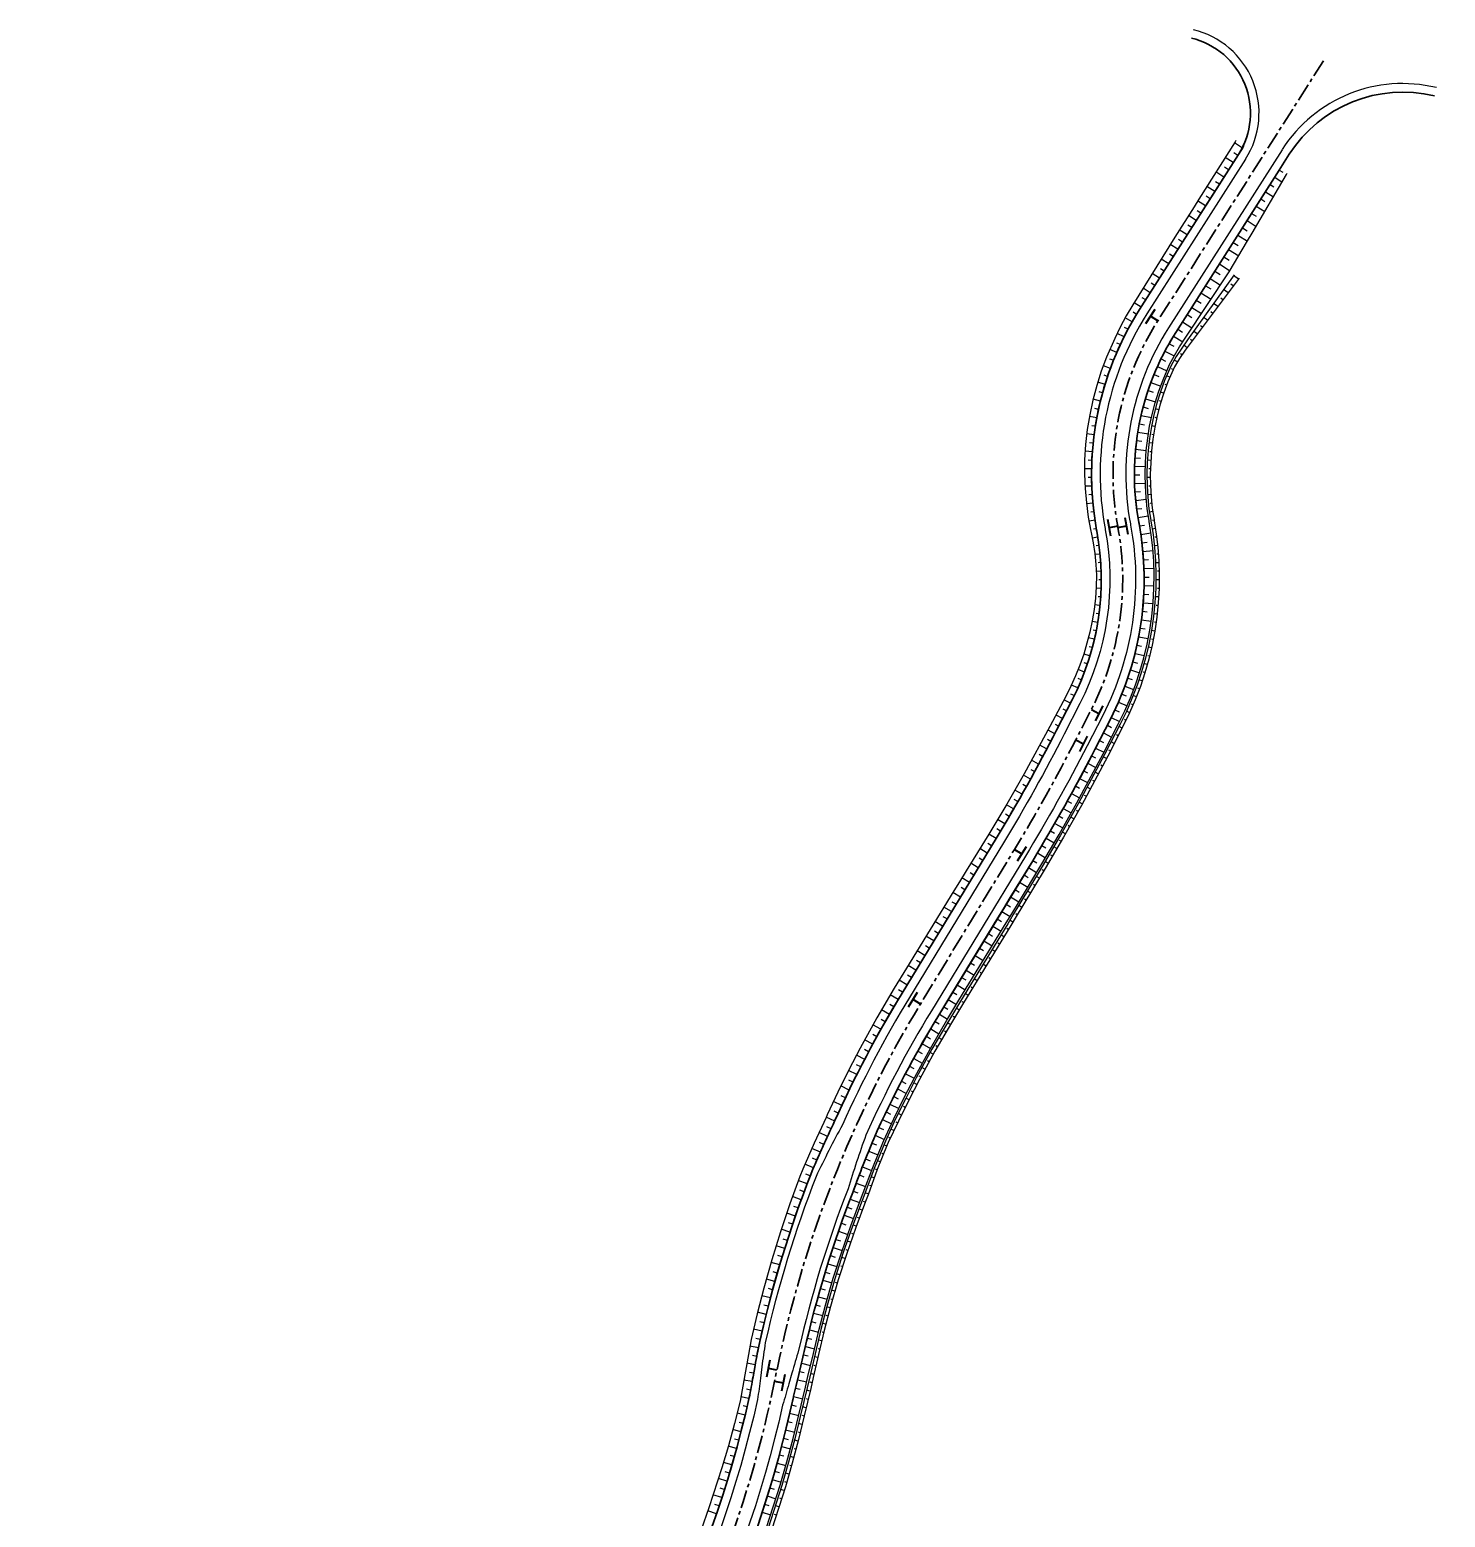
# Model space of a CAD drawing. Header units: metres. Extents: x 2302736 to 2305552, y 452304 to 453193.
# Drawn here: x 2305300.7 to 2305548.4, y 452933.1 to 453193.4 of the extents above; entities that cross this region are included whole.
import ezdxf

# ---------------------------------------------------------------- set-up
doc = ezdxf.new("R2010")
doc.units = ezdxf.units.M
doc.linetypes.add('CENTER', pattern=[2, 1.25, -0.25, 0.25, -0.25])
doc.layers.add('АД_серый', color=250, linetype='Continuous')
doc.layers.add('Ситуация.Проектные откосы', color=94, linetype='Continuous')
doc.layers.add('ГП_АД том 3.2.6', color=250, linetype='Continuous', lineweight=40)

# ---------------------------------------------------------------- blocks, each defined once
blk = doc.blocks.new('alignment_cc_sign')
at = {"color": 0, "linetype": 'ByBlock', "lineweight": -2}
for p, q in [((-1.5, 1.5), (1.5, 1.5)), ((0, 0), (0, 1.5))]:
    blk.add_line(p, q, dxfattribs=at)
blk = doc.blocks.new('SLOPEA$CDF7AD650')
at = {"layer": 'Ситуация.Проектные откосы', "color": 0}
for p, q in [((2305512.87, 453172.69, 152.86), (2305511.46, 453173.59, 152.86)), ((2305511.26, 453170.16, 152.86), (2305509.86, 453171.05, 152.86)), ((2305512.07, 453171.42, 152.86), (2305511.36, 453171.87, 152.86)), ((2305509.65, 453167.63, 152.86), (2305508.25, 453168.52, 152.86)), ((2305510.45, 453168.89, 152.86), (2305509.75, 453169.34, 152.86)), ((2305508.04, 453165.1, 152.86), (2305506.65, 453165.98, 152.86)), ((2305508.84, 453166.36, 152.86), (2305508.15, 453166.81, 152.86)), ((2305506.42, 453162.57, 152.86), (2305505.04, 453163.45, 152.86)), ((2305507.23, 453163.83, 152.86), (2305506.54, 453164.27, 152.86)), ((2305504.81, 453160.04, 152.86), (2305503.44, 453160.91, 152.86)), ((2305505.62, 453161.3, 152.86), (2305504.93, 453161.74, 152.86)), ((2305503.2, 453157.51, 152.86), (2305501.83, 453158.38, 152.86)), ((2305504.01, 453158.77, 152.86), (2305503.32, 453159.21, 152.86)), ((2305501.59, 453154.98, 152.86), (2305500.24, 453155.83, 152.86)), ((2305502.39, 453156.24, 152.86), (2305501.71, 453156.68, 152.86)), ((2305499.98, 453152.45, 152.86), (2305498.66, 453153.28, 152.86)), ((2305500.78, 453153.71, 152.86), (2305500.12, 453154.14, 152.86)), ((2305498.36, 453149.92, 152.86), (2305497.09, 453150.73, 152.86)), ((2305499.17, 453151.18, 152.86), (2305498.52, 453151.59, 152.86)), ((2305496.75, 453147.39, 152.86), (2305495.51, 453148.18, 152.86)), ((2305497.56, 453148.65, 152.86), (2305496.93, 453149.05, 152.86)), ((2305495.14, 453144.86, 152.86), (2305493.93, 453145.63, 152.86)), ((2305495.95, 453146.12, 152.86), (2305495.33, 453146.51, 152.86)), ((2305493.59, 453142.29, 152.86), (2305492.36, 453142.97, 152.86)), ((2305494.35, 453143.58, 152.86), (2305493.75, 453143.95, 152.86)), ((2305492.17, 453139.65, 152.86), (2305490.96, 453140.26, 152.86)), ((2305492.86, 453140.98, 152.86), (2305492.25, 453141.32, 152.86)), ((2305490.92, 453136.92, 152.86), (2305489.69, 453137.46, 152.86)), ((2305491.52, 453138.29, 152.86), (2305490.91, 453138.56, 152.86)), ((2305489.79, 453134.14, 152.86), (2305488.54, 453134.61, 152.86)), ((2305490.32, 453135.55, 152.86), (2305489.69, 453135.78, 152.86)), ((2305488.83, 453131.3, 152.86), (2305487.57, 453131.7, 152.86)), ((2305489.29, 453132.73, 152.86), (2305488.66, 453132.93, 152.86)), ((2305488.42, 453129.86, 152.86), (2305487.78, 453130.03, 152.86)), ((2305488.03, 453128.41, 152.86), (2305486.76, 453128.75, 152.86)), ((2305487.71, 453126.95, 152.86), (2305487.06, 453127.09, 152.86)), ((2305487.4, 453125.48, 152.86), (2305486.11, 453125.69, 152.86)), ((2305487.15, 453124, 152.86), (2305486.51, 453124.11, 152.86)), ((2305486.94, 453122.51, 152.86), (2305485.64, 453122.67, 152.86)), ((2305486.64, 453119.53, 152.86), (2305485.35, 453119.62, 152.86)), ((2305486.76, 453121.02, 152.86), (2305486.11, 453121.1, 152.86)), ((2305486.5, 453116.53, 152.86), (2305485.24, 453116.56, 152.86)), ((2305486.53, 453118.03, 152.86), (2305485.89, 453118.05, 152.86)), ((2305486.52, 453113.53, 152.86), (2305485.33, 453113.51, 152.86)), ((2305486.49, 453115.03, 152.86), (2305485.88, 453115.02, 152.86)), ((2305486.61, 453112.04, 152.86), (2305486.03, 453112, 152.86)), ((2305486.72, 453110.54, 152.86), (2305485.6, 453110.41, 152.86)), ((2305486.89, 453109.05, 152.86), (2305486.34, 453108.99, 152.86)), ((2305487.09, 453107.57, 152.86), (2305486.04, 453107.4, 152.86)), ((2305487.33, 453106.08, 152.86), (2305486.82, 453106, 152.86)), ((2305487.57, 453104.6, 152.86), (2305486.59, 453104.44, 152.86)), ((2305487.79, 453103.12, 152.86), (2305487.31, 453103.06, 152.86)), ((2305487.96, 453101.63, 152.86), (2305487.04, 453101.56, 152.86)), ((2305488.15, 453098.64, 152.86), (2305487.3, 453098.61, 152.86)), ((2305488.08, 453100.14, 152.86), (2305487.64, 453100.1, 152.86)), ((2305488.14, 453095.64, 152.86), (2305487.27, 453095.68, 152.86)), ((2305488.17, 453097.14, 152.86), (2305487.74, 453097.14, 152.86)), ((2305487.94, 453092.65, 152.86), (2305487, 453092.73, 152.86)), ((2305488.07, 453094.14, 152.86), (2305487.61, 453094.16, 152.86)), ((2305487.77, 453091.16, 152.86), (2305487.29, 453091.22, 152.86)), ((2305487.55, 453089.67, 152.86), (2305486.57, 453089.85, 152.86)), ((2305487.28, 453088.2, 152.86), (2305486.77, 453088.29, 152.86)), ((2305486.96, 453086.73, 152.86), (2305485.92, 453086.97, 152.86)), ((2305486.6, 453085.28, 152.86), (2305486.07, 453085.42, 152.86)), ((2305486.19, 453083.83, 152.86), (2305485.11, 453084.14, 152.86)), ((2305485.73, 453082.41, 152.86), (2305485.18, 453082.59, 152.86)), ((2305485.22, 453080.99, 152.86), (2305484.11, 453081.41, 152.86)), ((2305484.68, 453079.6, 152.86), (2305484.12, 453079.84, 152.86)), ((2305483.44, 453076.86, 152.86), (2305482.88, 453077.14, 152.86)), ((2305484.09, 453078.22, 152.86), (2305482.95, 453078.71, 152.86)), ((2305482.09, 453074.19, 152.86), (2305481.52, 453074.48, 152.86)), ((2305482.77, 453075.52, 152.86), (2305481.65, 453076.1, 152.86)), ((2305480.72, 453071.51, 152.86), (2305480.14, 453071.81, 152.86)), ((2305481.41, 453072.85, 152.86), (2305480.26, 453073.44, 152.86)), ((2305479.33, 453068.86, 152.86), (2305478.74, 453069.18, 152.86)), ((2305480.03, 453070.18, 152.86), (2305478.86, 453070.81, 152.86)), ((2305478.62, 453067.54, 152.86), (2305477.43, 453068.17, 152.86)), ((2305477.21, 453064.89, 152.86), (2305475.99, 453065.54, 152.86)), ((2305477.92, 453066.21, 152.86), (2305477.31, 453066.53, 152.86)), ((2305475.8, 453062.24, 152.86), (2305474.57, 453062.94, 152.86)), ((2305476.51, 453063.56, 152.86), (2305475.89, 453063.89, 152.86)), ((2305474.32, 453059.63, 152.86), (2305473.07, 453060.34, 152.86)), ((2305475.06, 453060.94, 152.86), (2305474.44, 453061.29, 152.86)), ((2305472.84, 453057.02, 152.86), (2305471.59, 453057.76, 152.86)), ((2305473.58, 453058.33, 152.86), (2305472.95, 453058.68, 152.86)), ((2305470.54, 453053.16, 152.86), (2305469.9, 453053.53, 152.86)), ((2305471.3, 453054.44, 152.86), (2305470.04, 453055.19, 152.86)), ((2305472.07, 453055.73, 152.86), (2305471.44, 453056.11, 152.86)), ((2305468.99, 453050.58, 152.86), (2305468.35, 453050.97, 152.86)), ((2305469.77, 453051.87, 152.86), (2305468.5, 453052.64, 152.86)), ((2305467.43, 453048.02, 152.86), (2305466.79, 453048.41, 152.86)), ((2305468.21, 453049.3, 152.86), (2305466.93, 453050.08, 152.86)), ((2305465.88, 453045.46, 152.86), (2305465.22, 453045.86, 152.86)), ((2305466.65, 453046.74, 152.86), (2305465.35, 453047.53, 152.86)), ((2305464.32, 453042.89, 152.86), (2305463.66, 453043.3, 152.86)), ((2305465.1, 453044.18, 152.86), (2305463.78, 453044.98, 152.86)), ((2305462.76, 453040.33, 152.86), (2305462.09, 453040.73, 152.86)), ((2305463.54, 453041.61, 152.86), (2305462.21, 453042.42, 152.86)), ((2305461.2, 453037.77, 152.86), (2305460.53, 453038.17, 152.86)), ((2305461.98, 453039.05, 152.86), (2305460.65, 453039.86, 152.86)), ((2305459.64, 453035.2, 152.86), (2305458.97, 453035.61, 152.86)), ((2305460.42, 453036.49, 152.86), (2305459.08, 453037.3, 152.86)), ((2305458.08, 453032.64, 152.86), (2305457.41, 453033.05, 152.86)), ((2305458.86, 453033.92, 152.86), (2305457.51, 453034.74, 152.86)), ((2305456.52, 453030.08, 152.86), (2305455.84, 453030.49, 152.86)), ((2305457.3, 453031.36, 152.86), (2305455.95, 453032.18, 152.86)), ((2305454.96, 453027.52, 152.86), (2305454.28, 453027.93, 152.86)), ((2305455.74, 453028.8, 152.86), (2305454.38, 453029.63, 152.86)), ((2305453.4, 453024.95, 152.86), (2305452.72, 453025.37, 152.86)), ((2305454.18, 453026.23, 152.86), (2305452.82, 453027.07, 152.86)), ((2305451.88, 453022.37, 152.86), (2305451.19, 453022.77, 152.86)), ((2305452.64, 453023.66, 152.86), (2305451.26, 453024.47, 152.86)), ((2305450.36, 453019.78, 152.86), (2305449.67, 453020.19, 152.86)), ((2305451.12, 453021.07, 152.86), (2305449.73, 453021.89, 152.86)), ((2305448.91, 453017.15, 152.86), (2305448.2, 453017.54, 152.86)), ((2305449.63, 453018.47, 152.86), (2305448.22, 453019.25, 152.86)), ((2305447.47, 453014.53, 152.86), (2305446.76, 453014.91, 152.86)), ((2305448.19, 453015.84, 152.86), (2305446.77, 453016.62, 152.86)), ((2305446.78, 453013.19, 152.86), (2305445.34, 453013.94, 152.86)), ((2305446.09, 453011.86, 152.86), (2305445.37, 453012.23, 152.86)), ((2305445.4, 453010.53, 152.86), (2305443.94, 453011.24, 152.86)), ((2305444.74, 453009.18, 152.86), (2305444.01, 453009.54, 152.86)), ((2305444.08, 453007.83, 152.86), (2305442.62, 453008.55, 152.86)), ((2305443.42, 453006.49, 152.86), (2305442.69, 453006.83, 152.86)), ((2305442.79, 453005.13, 152.86), (2305441.32, 453005.81, 152.86)), ((2305442.16, 453003.76, 152.86), (2305441.43, 453004.11, 152.86)), ((2305441.53, 453002.4, 152.86), (2305440.06, 453003.07, 152.86)), ((2305440.27, 452999.68, 152.86), (2305438.79, 453000.37, 152.86)), ((2305440.9, 453001.04, 152.86), (2305440.17, 453001.38, 152.86)), ((2305439.03, 452996.95, 152.86), (2305437.53, 452997.6, 152.86)), ((2305439.64, 452998.32, 152.86), (2305438.9, 452998.66, 152.86)), ((2305437.83, 452994.2, 152.86), (2305436.32, 452994.85, 152.86)), ((2305438.43, 452995.57, 152.86), (2305437.68, 452995.9, 152.86)), ((2305436.72, 452991.41, 152.86), (2305435.17, 452991.99, 152.86)), ((2305437.26, 452992.81, 152.86), (2305436.49, 452993.12, 152.86)), ((2305435.68, 452988.6, 152.86), (2305434.15, 452989.17, 152.86)), ((2305436.2, 452990.01, 152.86), (2305435.43, 452990.29, 152.86)), ((2305434.68, 452985.77, 152.86), (2305433.15, 452986.3, 152.86)), ((2305435.16, 452987.19, 152.86), (2305434.39, 452987.45, 152.86)), ((2305433.71, 452982.93, 152.86), (2305432.19, 452983.45, 152.86)), ((2305434.19, 452984.35, 152.86), (2305433.43, 452984.61, 152.86)), ((2305433.25, 452981.51, 152.86), (2305432.49, 452981.74, 152.86)), ((2305432.8, 452980.08, 152.86), (2305431.29, 452980.55, 152.86)), ((2305432.35, 452978.64, 152.86), (2305431.6, 452978.88, 152.86)), ((2305431.91, 452977.21, 152.86), (2305430.41, 452977.64, 152.86)), ((2305431.49, 452975.77, 152.86), (2305430.75, 452975.98, 152.86)), ((2305431.08, 452974.33, 152.86), (2305429.59, 452974.75, 152.86)), ((2305430.67, 452972.88, 152.86), (2305429.93, 452973.1, 152.86)), ((2305430.28, 452971.43, 152.86), (2305428.8, 452971.82, 152.86)), ((2305429.53, 452968.53, 152.86), (2305428.05, 452968.92, 152.86)), ((2305429.91, 452969.98, 152.86), (2305429.16, 452970.18, 152.86)), ((2305428.83, 452965.61, 152.86), (2305427.35, 452965.97, 152.86)), ((2305429.17, 452967.07, 152.86), (2305428.43, 452967.25, 152.86)), ((2305428.18, 452962.68, 152.86), (2305426.71, 452962.97, 152.86)), ((2305428.48, 452964.15, 152.86), (2305427.74, 452964.33, 152.86)), ((2305427.62, 452959.74, 152.86), (2305426.17, 452960.02, 152.86)), ((2305427.9, 452961.21, 152.86), (2305427.17, 452961.35, 152.86)), ((2305427.35, 452958.26, 152.86), (2305426.63, 452958.39, 152.86)), ((2305427.08, 452956.79, 152.86), (2305425.66, 452957.06, 152.86)), ((2305426.8, 452955.31, 152.86), (2305426.09, 452955.45, 152.86)), ((2305426.51, 452953.84, 152.86), (2305425.12, 452954.11, 152.86)), ((2305426.2, 452952.37, 152.86), (2305425.51, 452952.54, 152.86)), ((2305425.85, 452950.92, 152.86), (2305424.46, 452951.25, 152.86)), ((2305425.5, 452949.46, 152.86), (2305424.8, 452949.63, 152.86)), ((2305425.13, 452948, 152.86), (2305423.71, 452948.38, 152.86)), ((2305424.37, 452945.1, 152.86), (2305422.92, 452945.51, 152.86)), ((2305424.75, 452946.55, 152.86), (2305424.03, 452946.74, 152.86)), ((2305423.55, 452942.22, 152.86), (2305422.07, 452942.63, 152.86)), ((2305423.96, 452943.66, 152.86), (2305423.23, 452943.87, 152.86)), ((2305422.68, 452939.35, 152.86), (2305421.18, 452939.82, 152.86)), ((2305423.13, 452940.78, 152.86), (2305422.39, 452941.01, 152.86)), ((2305421.77, 452936.49, 152.86), (2305420.24, 452936.97, 152.86)), ((2305422.22, 452937.92, 152.86), (2305421.47, 452938.15, 152.86)), ((2305420.85, 452933.63, 152.86), (2305419.32, 452934.16, 152.86)), ((2305421.32, 452935.05, 152.86), (2305420.55, 452935.3, 152.86))]:
    blk.add_line(p, q, dxfattribs=at)
at = {"layer": 'Ситуация.Проектные откосы', "color": 0, "linetype": 'Continuous', "flags": 128}
for points in [[(2305511.73, 453174.01), (2305511.59, 453173.78), (2305505.24, 453163.75), (2305504.41, 453162.44), (2305501.03, 453157.12), (2305493.69, 453145.24), (2305492.56, 453143.33), (2305491.5, 453141.38), (2305490.53, 453139.38), (2305489.09, 453136.09), (2305488.18, 453133.63), (2305487.39, 453131.13), (2305486.71, 453128.59), (2305486.16, 453126.03), (2305485.73, 453123.42), (2305485.42, 453120.79), (2305485.25, 453118.15), (2305485.24, 453115.63), (2305485.35, 453113.11), (2305485.57, 453110.6), (2305485.91, 453108.11), (2305486.36, 453105.64), (2305486.4, 453105.44), (2305486.75, 453103.58), (2305487.03, 453101.72), (2305487.22, 453099.84), (2305487.34, 453097.95), (2305487.29, 453095.93), (2305487.14, 453093.92), (2305486.91, 453091.92), (2305486.58, 453089.93), (2305486.17, 453087.96), (2305485.68, 453086.02), (2305485.1, 453084.1), (2305484.43, 453082.21), (2305483.68, 453080.35), (2305482.87, 453078.52), (2305481.98, 453076.72), (2305479.2, 453071.43), (2305474.7, 453063.17), (2305471.66, 453057.87), (2305468.5, 453052.64), (2305464.53, 453046.2), (2305463.35, 453044.26), (2305462.37, 453042.67), (2305454.08, 453029.14), (2305451.95, 453025.65), (2305448.88, 453020.45), (2305445.97, 453015.16), (2305444.01, 453011.38), (2305442.08, 453007.44), (2305440.23, 453003.46), (2305440.04, 453003.04), (2305437.94, 452998.54), (2305435.94, 452993.99), (2305435.43, 452992.71), (2305433.68, 452987.88), (2305432.04, 452983.01), (2305430.53, 452978.1), (2305429.14, 452973.15), (2305427.98, 452968.67), (2305426.93, 452964.17), (2305426.15, 452959.89), (2305425.82, 452957.95), (2305424.98, 452953.35), (2305424, 452949.44), (2305422.94, 452945.55), (2305421.79, 452941.69), (2305419.49, 452934.67), (2305418.2, 452930.87)], [(2305513.14, 453173.11), (2305513, 453172.88), (2305506.62, 453162.87), (2305505.78, 453161.56), (2305502.4, 453156.25), (2305494.89, 453144.47), (2305493.77, 453142.62), (2305492.72, 453140.73), (2305491.75, 453138.8), (2305490.34, 453135.59), (2305489.44, 453133.19), (2305488.66, 453130.75), (2305488, 453128.28), (2305487.45, 453125.78), (2305487.02, 453123.23), (2305486.72, 453120.67), (2305486.53, 453118.09), (2305486.48, 453115.63), (2305486.53, 453113.16), (2305486.7, 453110.71), (2305486.98, 453108.26), (2305487.37, 453105.83), (2305487.41, 453105.62), (2305487.72, 453103.72), (2305487.95, 453101.81), (2305488.1, 453099.89), (2305488.17, 453097.96), (2305488.16, 453095.91), (2305488.05, 453093.85), (2305487.86, 453091.81), (2305487.57, 453089.77), (2305487.2, 453087.75), (2305486.73, 453085.75), (2305486.18, 453083.77), (2305485.54, 453081.82), (2305484.81, 453079.89), (2305483.99, 453078), (2305483.1, 453076.15), (2305480.37, 453070.83), (2305475.93, 453062.49), (2305472.91, 453057.14), (2305469.77, 453051.87), (2305465.84, 453045.4), (2305464.66, 453043.46), (2305463.69, 453041.86), (2305455.45, 453028.31), (2305453.32, 453024.82), (2305450.28, 453019.65), (2305447.4, 453014.4), (2305445.46, 453010.65), (2305443.54, 453006.74), (2305441.71, 453002.79), (2305441.52, 453002.37), (2305439.45, 452997.91), (2305437.48, 452993.39), (2305436.98, 452992.12), (2305435.21, 452987.34), (2305433.56, 452982.51), (2305432.03, 452977.64), (2305430.63, 452972.74), (2305429.47, 452968.3), (2305428.41, 452963.84), (2305427.59, 452959.59), (2305427.25, 452957.66), (2305426.36, 452953.03), (2305425.41, 452949.08), (2305424.39, 452945.15), (2305423.28, 452941.25), (2305421.04, 452934.15), (2305419.7, 452930.32)]]:
    blk.add_lwpolyline(points, dxfattribs=at)
blk = doc.blocks.new('SLOPEA$CF393F7E9')
at = {"layer": 'Ситуация.Проектные откосы', "color": 0}
for p, q in [((2305519.32, 453168.85, 163.55), (2305519.95, 453168.46, 163.55)), ((2305517.71, 453166.32, 163.55), (2305518.38, 453165.9, 163.55)), ((2305518.52, 453167.59, 163.55), (2305519.81, 453166.76, 163.55)), ((2305516.1, 453163.79, 163.55), (2305516.82, 453163.34, 163.55)), ((2305516.9, 453165.06, 163.55), (2305518.29, 453164.17, 163.55)), ((2305514.49, 453161.26, 163.55), (2305515.25, 453160.78, 163.55)), ((2305515.29, 453162.53, 163.55), (2305516.77, 453161.59, 163.55)), ((2305512.87, 453158.73, 163.55), (2305513.68, 453158.22, 163.55)), ((2305513.68, 453160, 163.55), (2305515.25, 453159, 163.55)), ((2305511.26, 453156.2, 163.55), (2305512.12, 453155.66, 163.55)), ((2305512.07, 453157.47, 163.55), (2305513.74, 453156.41, 163.55)), ((2305509.65, 453153.67, 163.55), (2305510.55, 453153.1, 163.55)), ((2305510.46, 453154.94, 163.55), (2305512.22, 453153.82, 163.55)), ((2305507.23, 453149.88, 163.55), (2305509.04, 453148.72, 163.55)), ((2305508.04, 453151.14, 163.55), (2305508.96, 453150.56, 163.55)), ((2305508.84, 453152.41, 163.55), (2305510.7, 453151.23, 163.55)), ((2305505.62, 453147.35, 163.55), (2305507.38, 453146.23, 163.55)), ((2305506.43, 453148.61, 163.55), (2305507.32, 453148.04, 163.55)), ((2305504.01, 453144.82, 163.55), (2305505.72, 453143.73, 163.55)), ((2305504.81, 453146.08, 163.55), (2305505.68, 453145.53, 163.55)), ((2305502.4, 453142.29, 163.55), (2305504.05, 453141.23, 163.55)), ((2305503.2, 453143.55, 163.55), (2305504.04, 453143.02, 163.55)), ((2305500.8, 453139.75, 163.55), (2305502.42, 453138.76, 163.55)), ((2305501.59, 453141.02, 163.55), (2305502.41, 453140.5, 163.55)), ((2305499.31, 453137.15, 163.55), (2305500.95, 453136.32, 163.55)), ((2305500.03, 453138.46, 163.55), (2305500.85, 453138.01, 163.55)), ((2305498.02, 453134.44, 163.55), (2305499.67, 453133.71, 163.55)), ((2305498.63, 453135.81, 163.55), (2305499.44, 453135.4, 163.55)), ((2305496.87, 453131.67, 163.55), (2305498.58, 453131.03, 163.55)), ((2305497.41, 453133.07, 163.55), (2305498.24, 453132.7, 163.55)), ((2305496.37, 453130.25, 163.55), (2305497.24, 453129.97, 163.55)), ((2305495.52, 453127.38, 163.55), (2305496.41, 453127.14, 163.55)), ((2305495.92, 453128.82, 163.55), (2305497.66, 453128.27, 163.55)), ((2305494.84, 453124.46, 163.55), (2305495.75, 453124.26, 163.55)), ((2305495.16, 453125.92, 163.55), (2305496.96, 453125.53, 163.55)), ((2305494.37, 453121.5, 163.55), (2305495.3, 453121.38, 163.55)), ((2305494.58, 453122.98, 163.55), (2305496.43, 453122.67, 163.55)), ((2305494.19, 453120.01, 163.55), (2305496.06, 453119.78, 163.55)), ((2305494.01, 453117.01, 163.55), (2305495.9, 453116.97, 163.55)), ((2305494.08, 453118.51, 163.55), (2305495.03, 453118.44, 163.55)), ((2305493.98, 453115.51, 163.55), (2305494.92, 453115.53, 163.55)), ((2305494.01, 453114.01, 163.55), (2305495.88, 453114.05, 163.55)), ((2305494.09, 453112.52, 163.55), (2305495.02, 453112.58, 163.55)), ((2305494.21, 453111.02, 163.55), (2305496.04, 453111.23, 163.55)), ((2305494.38, 453109.53, 163.55), (2305495.29, 453109.63, 163.55)), ((2305494.61, 453108.05, 163.55), (2305496.41, 453108.34, 163.55)), ((2305494.85, 453106.57, 163.55), (2305495.75, 453106.71, 163.55)), ((2305495.09, 453105.09, 163.55), (2305496.87, 453105.38, 163.55)), ((2305495.29, 453103.6, 163.55), (2305496.18, 453103.71, 163.55)), ((2305495.45, 453102.11, 163.55), (2305497.23, 453102.25, 163.55)), ((2305495.56, 453100.61, 163.55), (2305496.45, 453100.68, 163.55)), ((2305495.63, 453099.12, 163.55), (2305497.4, 453099.18, 163.55)), ((2305495.66, 453096.12, 163.55), (2305497.4, 453096.1, 163.55)), ((2305495.67, 453097.62, 163.55), (2305496.54, 453097.61, 163.55)), ((2305495.52, 453093.12, 163.55), (2305497.24, 453092.96, 163.55)), ((2305495.6, 453094.62, 163.55), (2305496.47, 453094.57, 163.55)), ((2305495.2, 453090.14, 163.55), (2305496.89, 453089.9, 163.55)), ((2305495.37, 453091.63, 163.55), (2305496.23, 453091.54, 163.55)), ((2305494.99, 453088.65, 163.55), (2305495.83, 453088.53, 163.55)), ((2305494.42, 453085.71, 163.55), (2305495.24, 453085.52, 163.55)), ((2305494.72, 453087.18, 163.55), (2305496.38, 453086.87, 163.55)), ((2305493.69, 453082.8, 163.55), (2305494.49, 453082.57, 163.55)), ((2305494.08, 453084.25, 163.55), (2305495.71, 453083.87, 163.55)), ((2305492.81, 453079.93, 163.55), (2305493.59, 453079.67, 163.55)), ((2305493.28, 453081.36, 163.55), (2305494.85, 453080.84, 163.55)), ((2305491.77, 453077.12, 163.55), (2305492.54, 453076.83, 163.55)), ((2305492.3, 453078.52, 163.55), (2305493.84, 453077.94, 163.55)), ((2305490.57, 453074.37, 163.55), (2305491.3, 453074.02, 163.55)), ((2305491.18, 453075.74, 163.55), (2305492.68, 453075.09, 163.55)), ((2305489.91, 453073.02, 163.55), (2305491.37, 453072.31, 163.55)), ((2305488.55, 453070.35, 163.55), (2305489.99, 453069.61, 163.55)), ((2305489.24, 453071.68, 163.55), (2305489.96, 453071.31, 163.55)), ((2305487.18, 453067.68, 163.55), (2305488.62, 453066.94, 163.55)), ((2305487.87, 453069.01, 163.55), (2305488.59, 453068.64, 163.55)), ((2305485.78, 453065.03, 163.55), (2305487.2, 453064.27, 163.55)), ((2305486.48, 453066.35, 163.55), (2305487.19, 453065.97, 163.55)), ((2305484.37, 453062.38, 163.55), (2305485.78, 453061.63, 163.55)), ((2305485.08, 453063.7, 163.55), (2305485.78, 453063.32, 163.55)), ((2305482.96, 453059.73, 163.55), (2305484.37, 453058.98, 163.55)), ((2305483.67, 453061.05, 163.55), (2305484.37, 453060.68, 163.55)), ((2305481.51, 453057.11, 163.55), (2305482.9, 453056.32, 163.55)), ((2305482.24, 453058.41, 163.55), (2305482.94, 453058.02, 163.55)), ((2305480.03, 453054.5, 163.55), (2305481.43, 453053.7, 163.55)), ((2305480.77, 453055.8, 163.55), (2305481.47, 453055.4, 163.55)), ((2305478.52, 453051.9, 163.55), (2305479.92, 453051.07, 163.55)), ((2305479.28, 453053.19, 163.55), (2305479.98, 453052.78, 163.55)), ((2305476.99, 453049.32, 163.55), (2305478.4, 453048.48, 163.55)), ((2305477.75, 453050.61, 163.55), (2305478.46, 453050.19, 163.55)), ((2305475.44, 453046.75, 163.55), (2305476.86, 453045.89, 163.55)), ((2305476.22, 453048.03, 163.55), (2305476.93, 453047.61, 163.55)), ((2305473.88, 453044.19, 163.55), (2305475.31, 453043.32, 163.55)), ((2305474.66, 453045.47, 163.55), (2305475.37, 453045.04, 163.55)), ((2305472.32, 453041.63, 163.55), (2305473.77, 453040.75, 163.55)), ((2305473.1, 453042.91, 163.55), (2305473.82, 453042.47, 163.55)), ((2305470.76, 453039.06, 163.55), (2305472.21, 453038.18, 163.55)), ((2305471.54, 453040.34, 163.55), (2305472.27, 453039.9, 163.55)), ((2305469.2, 453036.5, 163.55), (2305470.65, 453035.62, 163.55)), ((2305469.98, 453037.78, 163.55), (2305470.71, 453037.34, 163.55)), ((2305467.65, 453033.94, 163.55), (2305469.08, 453033.06, 163.55)), ((2305468.43, 453035.22, 163.55), (2305469.14, 453034.78, 163.55)), ((2305465.31, 453030.09, 163.55), (2305466.02, 453029.66, 163.55)), ((2305466.09, 453031.37, 163.55), (2305467.52, 453030.5, 163.55)), ((2305466.87, 453032.65, 163.55), (2305467.58, 453032.22, 163.55)), ((2305463.75, 453027.53, 163.55), (2305464.46, 453027.09, 163.55)), ((2305464.53, 453028.81, 163.55), (2305465.96, 453027.94, 163.55)), ((2305462.19, 453024.96, 163.55), (2305462.9, 453024.53, 163.55)), ((2305462.97, 453026.25, 163.55), (2305464.39, 453025.38, 163.55)), ((2305460.63, 453022.4, 163.55), (2305461.35, 453021.97, 163.55)), ((2305461.41, 453023.68, 163.55), (2305462.84, 453022.82, 163.55)), ((2305459.09, 453019.83, 163.55), (2305459.81, 453019.4, 163.55)), ((2305459.85, 453021.12, 163.55), (2305461.28, 453020.25, 163.55)), ((2305457.57, 453017.24, 163.55), (2305458.3, 453016.81, 163.55)), ((2305458.33, 453018.54, 163.55), (2305459.78, 453017.68, 163.55)), ((2305456.08, 453014.64, 163.55), (2305456.83, 453014.23, 163.55)), ((2305456.81, 453015.95, 163.55), (2305458.27, 453015.09, 163.55)), ((2305454.64, 453012.01, 163.55), (2305455.39, 453011.59, 163.55)), ((2305455.36, 453013.32, 163.55), (2305456.86, 453012.5, 163.55)), ((2305453.23, 453009.36, 163.55), (2305454, 453008.96, 163.55)), ((2305453.92, 453010.69, 163.55), (2305455.44, 453009.9, 163.55)), ((2305451.87, 453006.69, 163.55), (2305452.64, 453006.31, 163.55)), ((2305452.54, 453008.02, 163.55), (2305454.07, 453007.23, 163.55)), ((2305451.21, 453005.34, 163.55), (2305452.76, 453004.58, 163.55)), ((2305449.9, 453002.64, 163.55), (2305451.47, 453001.91, 163.55)), ((2305450.55, 453003.99, 163.55), (2305451.32, 453003.61, 163.55)), ((2305448.64, 452999.92, 163.55), (2305450.21, 452999.19, 163.55)), ((2305449.27, 453001.28, 163.55), (2305450.06, 453000.91, 163.55)), ((2305447.49, 452997.15, 163.55), (2305449.1, 452996.5, 163.55)), ((2305448.05, 452998.54, 163.55), (2305448.86, 452998.21, 163.55)), ((2305446.38, 452994.36, 163.55), (2305448, 452993.75, 163.55)), ((2305446.93, 452995.76, 163.55), (2305447.73, 452995.43, 163.55)), ((2305445.32, 452991.55, 163.55), (2305446.94, 452990.94, 163.55)), ((2305445.85, 452992.96, 163.55), (2305446.66, 452992.65, 163.55)), ((2305444.26, 452988.75, 163.55), (2305445.88, 452988.15, 163.55)), ((2305444.79, 452990.15, 163.55), (2305445.6, 452989.84, 163.55)), ((2305443.22, 452985.93, 163.55), (2305444.82, 452985.34, 163.55)), ((2305443.74, 452987.34, 163.55), (2305444.55, 452987.04, 163.55)), ((2305442.7, 452984.52, 163.55), (2305443.51, 452984.25, 163.55)), ((2305441.73, 452981.68, 163.55), (2305442.53, 452981.41, 163.55)), ((2305442.22, 452983.1, 163.55), (2305443.82, 452982.56, 163.55)), ((2305440.79, 452978.84, 163.55), (2305441.59, 452978.59, 163.55)), ((2305441.25, 452980.27, 163.55), (2305442.83, 452979.72, 163.55)), ((2305439.89, 452975.97, 163.55), (2305440.68, 452975.73, 163.55)), ((2305440.34, 452977.41, 163.55), (2305441.93, 452976.91, 163.55)), ((2305439.05, 452973.1, 163.55), (2305439.84, 452972.87, 163.55)), ((2305439.46, 452974.54, 163.55), (2305441.05, 452974.08, 163.55)), ((2305438.23, 452970.21, 163.55), (2305439.02, 452970, 163.55)), ((2305438.64, 452971.65, 163.55), (2305440.2, 452971.2, 163.55)), ((2305437.85, 452968.76, 163.55), (2305439.43, 452968.35, 163.55)), ((2305437.11, 452965.85, 163.55), (2305438.7, 452965.47, 163.55)), ((2305437.47, 452967.31, 163.55), (2305438.26, 452967.1, 163.55)), ((2305436.41, 452962.93, 163.55), (2305438.02, 452962.55, 163.55)), ((2305436.76, 452964.39, 163.55), (2305437.56, 452964.2, 163.55)), ((2305435.72, 452960.02, 163.55), (2305437.32, 452959.63, 163.55)), ((2305436.07, 452961.47, 163.55), (2305436.87, 452961.28, 163.55)), ((2305435.37, 452958.56, 163.55), (2305436.17, 452958.36, 163.55)), ((2305434.69, 452955.63, 163.55), (2305435.5, 452955.44, 163.55)), ((2305435.03, 452957.1, 163.55), (2305436.64, 452956.73, 163.55)), ((2305433.99, 452952.72, 163.55), (2305434.8, 452952.52, 163.55)), ((2305434.34, 452954.18, 163.55), (2305435.95, 452953.79, 163.55)), ((2305433.3, 452949.8, 163.55), (2305434.1, 452949.61, 163.55)), ((2305433.64, 452951.26, 163.55), (2305435.25, 452950.87, 163.55)), ((2305432.59, 452946.88, 163.55), (2305433.38, 452946.68, 163.55)), ((2305432.95, 452948.34, 163.55), (2305434.54, 452947.96, 163.55)), ((2305432.21, 452945.43, 163.55), (2305433.78, 452945.02, 163.55)), ((2305431.44, 452942.53, 163.55), (2305432.99, 452942.09, 163.55)), ((2305431.83, 452943.98, 163.55), (2305432.61, 452943.78, 163.55)), ((2305430.62, 452939.65, 163.55), (2305432.16, 452939.21, 163.55)), ((2305431.03, 452941.09, 163.55), (2305431.8, 452940.87, 163.55)), ((2305429.73, 452936.78, 163.55), (2305431.24, 452936.3, 163.55)), ((2305430.18, 452938.21, 163.55), (2305430.94, 452937.97, 163.55)), ((2305428.83, 452933.92, 163.55), (2305430.33, 452933.45, 163.55)), ((2305429.28, 452935.35, 163.55), (2305430.03, 452935.11, 163.55))]:
    blk.add_line(p, q, dxfattribs=at)
at = {"layer": 'Ситуация.Проектные откосы', "color": 0, "linetype": 'Continuous', "flags": 128}
for points in [[(2305428.14, 452931.76), (2305430.47, 452939.13), (2305431.62, 452943.18), (2305432.69, 452947.26), (2305433.67, 452951.36), (2305434.81, 452956.12), (2305435.24, 452958.04), (2305436.21, 452962.08), (2305437.23, 452966.37), (2305438.34, 452970.63), (2305439.69, 452975.34), (2305441.16, 452980.02), (2305442.75, 452984.65), (2305444.45, 452989.25), (2305444.91, 452990.47), (2305446.58, 452994.91), (2305448.36, 452999.3), (2305448.54, 452999.71), (2305450.31, 453003.51), (2305452.16, 453007.28), (2305454.02, 453010.89), (2305456.8, 453015.95), (2305459.73, 453020.92), (2305461.86, 453024.42), (2305470.1, 453037.97), (2305471.07, 453039.57), (2305472.25, 453041.5), (2305476.18, 453047.97), (2305479.4, 453053.38), (2305482.5, 453058.86), (2305487.05, 453067.41), (2305489.77, 453072.73), (2305490.82, 453074.89), (2305491.76, 453077.08), (2305492.61, 453079.32), (2305493.35, 453081.59), (2305494, 453083.89), (2305494.54, 453086.21), (2305494.97, 453088.56), (2305495.31, 453090.93), (2305495.53, 453093.31), (2305495.66, 453095.69), (2305495.67, 453098.08), (2305495.59, 453100.32), (2305495.41, 453102.55), (2305495.14, 453104.78), (2305494.78, 453106.99), (2305494.75, 453107.19), (2305494.41, 453109.28), (2305494.17, 453111.39), (2305494.02, 453113.5), (2305493.98, 453115.62), (2305494.03, 453117.74), (2305494.18, 453119.96), (2305494.45, 453122.16), (2305494.81, 453124.36), (2305495.28, 453126.51), (2305495.86, 453128.64), (2305496.53, 453130.74), (2305497.3, 453132.8), (2305498.51, 453135.56), (2305499.35, 453137.22), (2305500.25, 453138.85), (2305501.22, 453140.44), (2305508.72, 453152.22), (2305512.11, 453157.53), (2305512.95, 453158.84), (2305519.32, 453168.85), (2305519.47, 453169.09)], [(2305429.63, 452931.26), (2305432, 452938.67), (2305433.18, 452942.76), (2305434.27, 452946.86), (2305435.28, 452950.99), (2305436.43, 452955.79), (2305436.86, 452957.71), (2305437.82, 452961.71), (2305438.82, 452965.97), (2305439.91, 452970.2), (2305441.27, 452974.87), (2305442.76, 452979.49), (2305444.35, 452984.08), (2305446.06, 452988.63), (2305446.53, 452989.84), (2305448.18, 452994.24), (2305449.94, 452998.59), (2305450.12, 452998.99), (2305451.87, 453002.77), (2305453.7, 453006.5), (2305455.54, 453010.08), (2305458.28, 453015.11), (2305461.16, 453020.05), (2305463.28, 453023.55), (2305471.54, 453037.09), (2305472.52, 453038.69), (2305473.7, 453040.62), (2305477.59, 453047.11), (2305480.8, 453052.57), (2305483.89, 453058.09), (2305488.48, 453066.68), (2305491.22, 453072), (2305492.3, 453074.21), (2305493.27, 453076.47), (2305494.16, 453078.77), (2305494.94, 453081.1), (2305495.62, 453083.47), (2305496.19, 453085.87), (2305496.65, 453088.29), (2305497.01, 453090.73), (2305497.26, 453093.18), (2305497.4, 453095.64), (2305497.43, 453098.11), (2305497.36, 453100.42), (2305497.19, 453102.73), (2305496.93, 453105.03), (2305496.57, 453107.32), (2305496.53, 453107.52), (2305496.23, 453109.53), (2305496.01, 453111.56), (2305495.89, 453113.59), (2305495.86, 453115.62), (2305495.92, 453117.65), (2305496.06, 453119.78), (2305496.3, 453121.9), (2305496.64, 453124), (2305497.08, 453126.07), (2305497.62, 453128.12), (2305498.25, 453130.14), (2305498.98, 453132.13), (2305500.13, 453134.79), (2305500.97, 453136.37), (2305501.87, 453137.91), (2305502.84, 453139.41), (2305510.58, 453151.03), (2305513.77, 453156.47), (2305514.56, 453157.81), (2305520.57, 453168.06), (2305520.71, 453168.3)]]:
    blk.add_lwpolyline(points, dxfattribs=at)
blk = doc.blocks.new('SLOPEA$CC18C8EFC')
at = {"layer": 'Ситуация.Проектные откосы', "color": 0}
for p, q in [((2305512.16, 453149.76, 152.43), (2305511.34, 453150.38, 152.43)), ((2305510.37, 453147.36, 152.43), (2305509.59, 453147.94, 152.43)), ((2305511.26, 453148.56, 152.43), (2305510.87, 453148.86, 152.43)), ((2305508.57, 453144.96, 152.43), (2305507.84, 453145.5, 152.43)), ((2305509.47, 453146.16, 152.43), (2305509.09, 453146.44, 152.43)), ((2305506.77, 453142.56, 152.43), (2305506.09, 453143.07, 152.43)), ((2305507.67, 453143.76, 152.43), (2305507.32, 453144.02, 152.43)), ((2305504.97, 453140.16, 152.43), (2305504.34, 453140.63, 152.43)), ((2305505.87, 453141.36, 152.43), (2305505.54, 453141.6, 152.43)), ((2305503.18, 453137.75, 152.43), (2305502.6, 453138.18, 152.43)), ((2305504.07, 453138.96, 152.43), (2305503.77, 453139.18, 152.43)), ((2305501.51, 453135.26, 152.43), (2305500.95, 453135.6, 152.43)), ((2305502.32, 453136.52, 152.43), (2305502.04, 453136.71, 152.43)), ((2305500.18, 453132.58, 152.43), (2305499.61, 453132.83, 152.43)), ((2305500.78, 453133.95, 152.43), (2305500.49, 453134.08, 152.43)), ((2305499.1, 453129.78, 152.43), (2305498.51, 453129.97, 152.43)), ((2305499.62, 453131.19, 152.43), (2305499.33, 453131.3, 152.43)), ((2305498.24, 453126.91, 152.43), (2305497.65, 453127.06, 152.43)), ((2305498.65, 453128.35, 152.43), (2305498.36, 453128.44, 152.43)), ((2305497.57, 453123.99, 152.43), (2305496.97, 453124.11, 152.43)), ((2305497.88, 453125.45, 152.43), (2305497.58, 453125.52, 152.43)), ((2305497.31, 453122.51, 152.43), (2305497.02, 453122.56, 152.43)), ((2305497.11, 453121.02, 152.43), (2305496.51, 453121.09, 152.43)), ((2305496.94, 453119.53, 152.43), (2305496.65, 453119.55, 152.43)), ((2305496.84, 453118.03, 152.43), (2305496.25, 453118.07, 152.43)), ((2305496.78, 453116.54, 152.43), (2305496.48, 453116.55, 152.43)), ((2305496.76, 453115.04, 152.43), (2305496.17, 453115.03, 152.43)), ((2305496.78, 453113.54, 152.43), (2305496.49, 453113.52, 152.43)), ((2305496.87, 453112.04, 152.43), (2305496.28, 453112, 152.43)), ((2305497.2, 453109.06, 152.43), (2305496.62, 453108.97, 152.43)), ((2305497.01, 453110.55, 152.43), (2305496.72, 453110.51, 152.43)), ((2305497.66, 453106.09, 152.43), (2305497.08, 453106, 152.43)), ((2305497.43, 453107.58, 152.43), (2305497.14, 453107.52, 152.43)), ((2305498.04, 453103.12, 152.43), (2305497.46, 453103.05, 152.43)), ((2305497.87, 453104.61, 152.43), (2305497.58, 453104.58, 152.43)), ((2305498.16, 453101.62, 152.43), (2305497.87, 453101.6, 152.43)), ((2305498.26, 453100.13, 152.43), (2305497.67, 453100.11, 152.43)), ((2305498.3, 453098.63, 152.43), (2305498.01, 453098.62, 152.43)), ((2305498.31, 453097.13, 152.43), (2305497.72, 453097.13, 152.43)), ((2305498.29, 453095.63, 152.43), (2305497.99, 453095.63, 152.43)), ((2305498.21, 453094.13, 152.43), (2305497.62, 453094.16, 152.43)), ((2305498.1, 453092.63, 152.43), (2305497.81, 453092.66, 152.43)), ((2305497.96, 453091.14, 152.43), (2305497.36, 453091.2, 152.43)), ((2305497.55, 453088.17, 152.43), (2305496.95, 453088.26, 152.43)), ((2305497.76, 453089.65, 152.43), (2305497.47, 453089.7, 152.43)), ((2305496.97, 453085.23, 152.43), (2305496.38, 453085.37, 152.43)), ((2305497.27, 453086.7, 152.43), (2305496.97, 453086.75, 152.43)), ((2305496.23, 453082.32, 152.43), (2305495.65, 453082.49, 152.43)), ((2305496.62, 453083.77, 152.43), (2305496.33, 453083.84, 152.43)), ((2305495.35, 453079.45, 152.43), (2305494.77, 453079.65, 152.43)), ((2305495.82, 453080.88, 152.43), (2305495.53, 453080.96, 152.43)), ((2305494.86, 453078.04, 152.43), (2305494.57, 453078.15, 152.43)), ((2305493.74, 453075.25, 152.43), (2305493.46, 453075.37, 152.43)), ((2305494.32, 453076.64, 152.43), (2305493.74, 453076.86, 152.43)), ((2305492.49, 453072.52, 152.43), (2305492.22, 453072.66, 152.43)), ((2305493.15, 453073.87, 152.43), (2305492.58, 453074.12, 152.43)), ((2305491.14, 453069.85, 152.43), (2305490.87, 453069.99, 152.43)), ((2305491.83, 453071.18, 152.43), (2305491.28, 453071.46, 152.43)), ((2305489.77, 453067.18, 152.43), (2305489.5, 453067.32, 152.43)), ((2305490.45, 453068.51, 152.43), (2305489.91, 453068.79, 152.43)), ((2305488.37, 453064.53, 152.43), (2305488.1, 453064.67, 152.43)), ((2305489.07, 453065.85, 152.43), (2305488.53, 453066.14, 152.43)), ((2305486.95, 453061.88, 152.43), (2305486.68, 453062.03, 152.43)), ((2305487.66, 453063.2, 152.43), (2305487.12, 453063.49, 152.43)), ((2305485.54, 453059.24, 152.43), (2305485.27, 453059.38, 152.43)), ((2305486.24, 453060.56, 152.43), (2305485.7, 453060.85, 152.43)), ((2305484.1, 453056.6, 152.43), (2305483.83, 453056.75, 152.43)), ((2305484.83, 453057.91, 152.43), (2305484.29, 453058.2, 152.43)), ((2305482.64, 453053.98, 152.43), (2305482.37, 453054.13, 152.43)), ((2305483.37, 453055.29, 152.43), (2305482.84, 453055.59, 152.43)), ((2305481.16, 453051.37, 152.43), (2305480.89, 453051.53, 152.43)), ((2305481.91, 453052.67, 152.43), (2305481.37, 453052.97, 152.43)), ((2305479.64, 453048.79, 152.43), (2305479.37, 453048.94, 152.43)), ((2305480.4, 453050.08, 152.43), (2305479.87, 453050.39, 152.43)), ((2305478.12, 453046.2, 152.43), (2305477.85, 453046.36, 152.43)), ((2305478.88, 453047.49, 152.43), (2305478.35, 453047.8, 152.43)), ((2305476.57, 453043.63, 152.43), (2305476.31, 453043.79, 152.43)), ((2305477.34, 453044.92, 152.43), (2305476.82, 453045.23, 152.43)), ((2305475.03, 453041.06, 152.43), (2305474.76, 453041.22, 152.43)), ((2305475.8, 453042.34, 152.43), (2305475.27, 453042.66, 152.43)), ((2305473.47, 453038.49, 152.43), (2305473.21, 453038.65, 152.43)), ((2305474.25, 453039.77, 152.43), (2305473.73, 453040.1, 152.43)), ((2305471.91, 453035.93, 152.43), (2305471.65, 453036.09, 152.43)), ((2305472.69, 453037.21, 152.43), (2305472.16, 453037.53, 152.43)), ((2305470.35, 453033.37, 152.43), (2305470.08, 453033.53, 152.43)), ((2305471.13, 453034.65, 152.43), (2305470.6, 453034.97, 152.43)), ((2305468.79, 453030.81, 152.43), (2305468.52, 453030.97, 152.43)), ((2305469.57, 453032.09, 152.43), (2305469.04, 453032.41, 152.43)), ((2305467.23, 453028.24, 152.43), (2305466.96, 453028.41, 152.43)), ((2305468.01, 453029.53, 152.43), (2305467.47, 453029.85, 152.43)), ((2305465.67, 453025.68, 152.43), (2305465.4, 453025.85, 152.43)), ((2305466.45, 453026.96, 152.43), (2305465.91, 453027.29, 152.43)), ((2305464.11, 453023.12, 152.43), (2305463.84, 453023.28, 152.43)), ((2305464.89, 453024.4, 152.43), (2305464.35, 453024.73, 152.43)), ((2305462.56, 453020.55, 152.43), (2305462.29, 453020.72, 152.43)), ((2305463.33, 453021.84, 152.43), (2305462.79, 453022.16, 152.43)), ((2305461.03, 453017.97, 152.43), (2305460.75, 453018.13, 152.43)), ((2305461.78, 453019.27, 152.43), (2305461.24, 453019.59, 152.43)), ((2305459.51, 453015.38, 152.43), (2305459.24, 453015.54, 152.43)), ((2305460.27, 453016.68, 152.43), (2305459.73, 453016.99, 152.43)), ((2305458.05, 453012.76, 152.43), (2305457.78, 453012.91, 152.43)), ((2305458.77, 453014.08, 152.43), (2305458.22, 453014.38, 152.43)), ((2305456.61, 453010.13, 152.43), (2305456.34, 453010.28, 152.43)), ((2305457.33, 453011.45, 152.43), (2305456.78, 453011.75, 152.43)), ((2305455.23, 453007.47, 152.43), (2305454.95, 453007.61, 152.43)), ((2305455.92, 453008.8, 152.43), (2305455.36, 453009.09, 152.43)), ((2305453.88, 453004.79, 152.43), (2305453.6, 453004.93, 152.43)), ((2305454.54, 453006.13, 152.43), (2305453.99, 453006.42, 152.43)), ((2305452.54, 453002.1, 152.43), (2305452.28, 453002.23, 152.43)), ((2305453.21, 453003.45, 152.43), (2305452.67, 453003.72, 152.43)), ((2305451.26, 452999.39, 152.43), (2305451.01, 452999.51, 152.43)), ((2305451.9, 453000.75, 152.43), (2305451.38, 453000.99, 152.43)), ((2305450.09, 452996.63, 152.43), (2305449.82, 452996.74, 152.43)), ((2305450.64, 452998.03, 152.43), (2305450.12, 452998.23, 152.43)), ((2305448.97, 452993.85, 152.43), (2305448.7, 452993.95, 152.43)), ((2305449.53, 452995.24, 152.43), (2305449, 452995.45, 152.43)), ((2305447.93, 452991.03, 152.43), (2305447.65, 452991.14, 152.43)), ((2305448.45, 452992.44, 152.43), (2305447.9, 452992.64, 152.43)), ((2305447.41, 452989.63, 152.43), (2305446.84, 452989.84, 152.43)), ((2305446.35, 452986.82, 152.43), (2305445.78, 452987.03, 152.43)), ((2305446.88, 452988.22, 152.43), (2305446.59, 452988.33, 152.43)), ((2305445.3, 452984.01, 152.43), (2305444.72, 452984.22, 152.43)), ((2305445.82, 452985.41, 152.43), (2305445.54, 452985.52, 152.43)), ((2305444.31, 452981.18, 152.43), (2305443.73, 452981.38, 152.43)), ((2305444.8, 452982.59, 152.43), (2305444.51, 452982.7, 152.43)), ((2305443.35, 452978.34, 152.43), (2305442.76, 452978.52, 152.43)), ((2305443.82, 452979.76, 152.43), (2305443.53, 452979.86, 152.43)), ((2305442.44, 452975.48, 152.43), (2305441.85, 452975.67, 152.43)), ((2305442.89, 452976.91, 152.43), (2305442.6, 452977, 152.43)), ((2305442, 452974.04, 152.43), (2305441.7, 452974.13, 152.43)), ((2305441.16, 452971.16, 152.43), (2305440.86, 452971.25, 152.43)), ((2305441.58, 452972.6, 152.43), (2305440.98, 452972.78, 152.43)), ((2305440.37, 452968.27, 152.43), (2305440.06, 452968.35, 152.43)), ((2305440.75, 452969.72, 152.43), (2305440.14, 452969.88, 152.43)), ((2305439.62, 452965.36, 152.43), (2305439.32, 452965.44, 152.43)), ((2305439.99, 452966.82, 152.43), (2305439.39, 452966.98, 152.43)), ((2305438.93, 452962.45, 152.43), (2305438.63, 452962.52, 152.43)), ((2305439.27, 452963.91, 152.43), (2305438.67, 452964.05, 152.43)), ((2305438.58, 452960.99, 152.43), (2305437.99, 452961.12, 152.43)), ((2305437.9, 452958.06, 152.43), (2305437.29, 452958.21, 152.43)), ((2305438.24, 452959.52, 152.43), (2305437.94, 452959.6, 152.43)), ((2305437.24, 452955.14, 152.43), (2305436.61, 452955.28, 152.43)), ((2305437.57, 452956.6, 152.43), (2305437.26, 452956.67, 152.43)), ((2305436.56, 452952.22, 152.43), (2305435.92, 452952.37, 152.43)), ((2305436.9, 452953.68, 152.43), (2305436.58, 452953.75, 152.43)), ((2305435.86, 452949.3, 152.43), (2305435.21, 452949.46, 152.43)), ((2305436.22, 452950.76, 152.43), (2305435.89, 452950.83, 152.43)), ((2305435.51, 452947.84, 152.43), (2305435.18, 452947.92, 152.43)), ((2305434.76, 452944.94, 152.43), (2305434.44, 452945.02, 152.43)), ((2305435.14, 452946.39, 152.43), (2305434.5, 452946.56, 152.43)), ((2305433.98, 452942.04, 152.43), (2305433.66, 452942.13, 152.43)), ((2305434.37, 452943.49, 152.43), (2305433.73, 452943.66, 152.43)), ((2305433.14, 452939.16, 152.43), (2305432.83, 452939.25, 152.43)), ((2305433.56, 452940.6, 152.43), (2305432.92, 452940.78, 152.43)), ((2305432.25, 452936.29, 152.43), (2305431.93, 452936.4, 152.43)), ((2305432.71, 452937.72, 152.43), (2305432.08, 452937.92, 152.43)), ((2305431.79, 452934.87, 152.43), (2305431.16, 452935.07, 152.43)), ((2305431.33, 452933.44, 152.43), (2305431.02, 452933.54, 152.43))]:
    blk.add_line(p, q, dxfattribs=at)
at = {"layer": 'Ситуация.Проектные откосы', "color": 0, "linetype": 'Continuous', "flags": 128}
for points in [[(2305511.43, 453150.49), (2305503.27, 453139.13), (2305502.26, 453137.68), (2305501.3, 453136.19), (2305500.4, 453134.66), (2305499.26, 453132.02), (2305498.53, 453130.04), (2305497.9, 453128.04), (2305497.37, 453126), (2305496.94, 453123.95), (2305496.6, 453121.86), (2305496.36, 453119.75), (2305496.22, 453117.64), (2305496.16, 453115.62), (2305496.19, 453113.6), (2305496.31, 453111.58), (2305496.52, 453109.57), (2305496.83, 453107.57), (2305496.86, 453107.37), (2305497.23, 453105.07), (2305497.49, 453102.76), (2305497.66, 453100.44), (2305497.73, 453098.11), (2305497.7, 453095.63), (2305497.56, 453093.16), (2305497.31, 453090.69), (2305496.95, 453088.24), (2305496.48, 453085.81), (2305495.91, 453083.4), (2305495.23, 453081.02), (2305494.44, 453078.67), (2305493.55, 453076.36), (2305492.57, 453074.09), (2305491.49, 453071.86), (2305488.75, 453066.54), (2305484.15, 453057.94), (2305481.06, 453052.42), (2305477.85, 453046.95), (2305473.95, 453040.47), (2305472.77, 453038.53), (2305471.8, 453036.93), (2305463.54, 453023.4), (2305461.42, 453019.89), (2305458.54, 453014.96), (2305455.8, 453009.94), (2305453.97, 453006.36), (2305452.14, 453002.64), (2305450.4, 452998.87), (2305450.22, 452998.47), (2305448.46, 452994.12), (2305446.8, 452989.73), (2305446.34, 452988.52), (2305444.63, 452983.98), (2305443.04, 452979.4), (2305441.56, 452974.78), (2305440.2, 452970.13), (2305439.11, 452965.9), (2305438.11, 452961.65), (2305437.16, 452957.65), (2305436.72, 452955.73), (2305435.57, 452950.93), (2305434.56, 452946.79), (2305433.47, 452942.68), (2305432.29, 452938.59), (2305429.91, 452931.16)], [(2305512.3, 453149.94), (2305503.9, 453138.73), (2305502.87, 453137.33), (2305501.89, 453135.88), (2305500.97, 453134.39), (2305499.84, 453131.78), (2305499.12, 453129.84), (2305498.49, 453127.86), (2305497.97, 453125.86), (2305497.53, 453123.83), (2305497.19, 453121.77), (2305496.95, 453119.69), (2305496.82, 453117.61), (2305496.75, 453115.62), (2305496.78, 453113.63), (2305496.9, 453111.64), (2305497.11, 453109.65), (2305497.41, 453107.68), (2305497.45, 453107.48), (2305497.81, 453105.15), (2305498.08, 453102.82), (2305498.25, 453100.47), (2305498.32, 453098.12), (2305498.29, 453095.62), (2305498.15, 453093.11), (2305497.9, 453090.62), (2305497.54, 453088.14), (2305497.07, 453085.68), (2305496.5, 453083.25), (2305495.81, 453080.84), (2305495.02, 453078.47), (2305494.12, 453076.13), (2305493.13, 453073.83), (2305492.03, 453071.58), (2305489.3, 453066.26), (2305484.69, 453057.65), (2305481.59, 453052.11), (2305478.38, 453046.63), (2305474.48, 453040.15), (2305473.3, 453038.21), (2305472.33, 453036.61), (2305464.08, 453023.07), (2305461.96, 453019.57), (2305459.08, 453014.65), (2305456.35, 453009.65), (2305454.52, 453006.08), (2305452.67, 453002.38), (2305450.91, 452998.64), (2305450.73, 452998.24), (2305448.99, 452993.9), (2305447.37, 452989.51), (2305446.91, 452988.3), (2305445.21, 452983.78), (2305443.63, 452979.21), (2305442.16, 452974.6), (2305440.81, 452969.96), (2305439.71, 452965.75), (2305438.71, 452961.51), (2305437.78, 452957.52), (2305437.35, 452955.6), (2305436.22, 452950.78), (2305435.21, 452946.63), (2305434.11, 452942.5), (2305432.92, 452938.4), (2305430.53, 452930.95)]]:
    blk.add_lwpolyline(points, dxfattribs=at)
blk = doc.blocks.new('АД')
at = {"layer": 'АД_серый', "linetype": 'CENTER', "lineweight": 30, "ltscale": 2.5, "flags": 128}
blk.add_lwpolyline([(1995.26, 875.29), (1966.27, 829.78, 0.189693), (1959.27, 793.84), (1959.31, 793.63, -0.165407), (1954.65, 761.77), (1951.92, 756.45, -0.01834), (1941.19, 737.25), (1924.74, 710.2, 0.086643), (1899.63, 646.14), (1899.24, 644.22, -0.125397), (1856.26, 555.29), (1782.45, 467.6, 0.001221), (1780.84, 465.69, 0.003662), (1779.25, 463.76, 0.006104), (1777.7, 461.8, 0.008545), (1776.21, 459.79, 0.010987), (1774.8, 457.73, 0.013429), (1773.49, 455.6, 0.01587), (1772.3, 453.4, 0.018313), (1771.27, 451.12, 0.454863), (1792.98, 408.03, 0.018313), (1795.42, 407.51, 0.01587), (1797.89, 407.15, 0.013429), (1800.38, 406.93, 0.010987), (1802.88, 406.84, 0.008545), (1805.38, 406.84, 0.006104), (1807.88, 406.92, 0.003662), (1810.38, 407.05, 0.001221), (1812.87, 407.2), (2016.57, 419.86)], format="xyb", dxfattribs=at)
at = {"layer": 'АД_серый', "flags": 128}
for points in [[(1988.03, 859.75), (1986.27, 856.98), (1968.16, 828.57, 0.189693), (1961.48, 794.24), (1961.52, 794.04, -0.165407), (1956.65, 760.74), (1953.93, 755.42, -0.01834), (1943.11, 736.08), (1926.66, 709.03, 0.031144), (1915.2, 687.24, 0.012572), (1912.08, 677.85, 0.037518), (1903.44, 649.62, 0.005323), (1902.26, 645.61), (1901.72, 643.71, -0.004777), (1900.64, 640.01, -0.120574), (1857.98, 553.84)], [(1981.64, 858.1), (1964.37, 830.99, 0.189693), (1957.06, 793.43), (1957.09, 793.22, -0.165407), (1952.64, 762.79), (1949.92, 757.47, -0.01834), (1939.27, 738.41), (1922.81, 711.36, 0.031144), (1911.1, 689.09, 0.012569), (1906.49, 680.03, 0.037518), (1897.59, 650.94, 0.005321), (1897, 646.68), (1896.75, 644.72, -0.004778), (1896.25, 640.99, -0.120574), (1854.54, 556.74)]]:
    blk.add_lwpolyline(points, format="xyb", dxfattribs=at)
at = {"layer": 'АД_серый', "lineweight": 30, "flags": 128}
for points in [[(1980.37, 858.9), (1963.1, 831.8, 0.189693), (1955.58, 793.15), (1955.62, 792.95, -0.165407), (1951.31, 763.48), (1948.58, 758.16, -0.01834), (1937.98, 739.19), (1921.53, 712.14, 0.031144), (1909.73, 689.7, 0.012508), (1905.56, 680.4, 0.037518), (1896.62, 651.16, 0.005296), (1895.81, 646.92), (1895.47, 644.98, -0.004754), (1894.78, 641.32, -0.120574), (1853.39, 557.71)], [(1989.29, 858.95), (1987.53, 856.18), (1969.43, 827.77, 0.189693), (1962.96, 794.52), (1962.99, 794.31, -0.165407), (1957.98, 760.06), (1955.26, 754.74, -0.01834), (1944.39, 735.3), (1927.94, 708.25, 0.031144), (1916.57, 686.63, 0.012509), (1913.01, 677.49, 0.037518), (1904.42, 649.4, 0.005296), (1903.45, 645.37), (1903.01, 643.45, -0.004754), (1902.1, 639.68, -0.120574), (1859.13, 552.88)]]:
    blk.add_lwpolyline(points, format="xyb", dxfattribs=at)
at = {"layer": 'АД_серый'}
for centre, radius, start, end in [((1968.99, 866.16), 15, 327.4998, 76.4768), ((2009.11, 846.32), 25, 76.3204, 147.4998)]:
    blk.add_arc(centre, radius, start, end, dxfattribs=at)
at = {"layer": 'АД_серый', "lineweight": 30}
for centre, radius, start, end in [((1968.99, 866.16), 13.5, 327.4998, 76.4768), ((2009.11, 846.32), 23.5, 76.3204, 147.4998)]:
    blk.add_arc(centre, radius, start, end, dxfattribs=at)
at = {"layer": 'АД_серый', "linetype": 'Continuous'}
for name in ['SLOPEA$CDF7AD650', 'SLOPEA$CF393F7E9', 'SLOPEA$CC18C8EFC']:
    blk.add_blockref(name, (-2303531.79, -452312.67), dxfattribs=at)
at = {"layer": 'АД_серый', "lineweight": 40}
for p, rotation in [((1966.27, 829.78), 57.49976311264475), ((1959.27, 793.84), 100.4636337468842), ((1959.31, 793.63), 280.4636287379279), ((1954.65, 761.77), 242.8953511885335), ((1951.92, 756.45), 242.8953511885335), ((1941.19, 737.25), 238.6925718676846), ((1924.74, 710.2), 58.6925600285391), ((1899.63, 646.14), 78.50017692346778), ((1899.24, 644.22), 258.500175102235)]:
    blk.add_blockref('alignment_cc_sign', p, dxfattribs=dict(at, rotation=rotation))

msp = doc.modelspace()

# ---------------------------------------------------------------- block references
at = {"layer": 'ГП_АД том 3.2.6'}
msp.add_blockref('АД', (2303531.79, 452312.674), dxfattribs=at)

doc.saveas('drawing.dxf')
